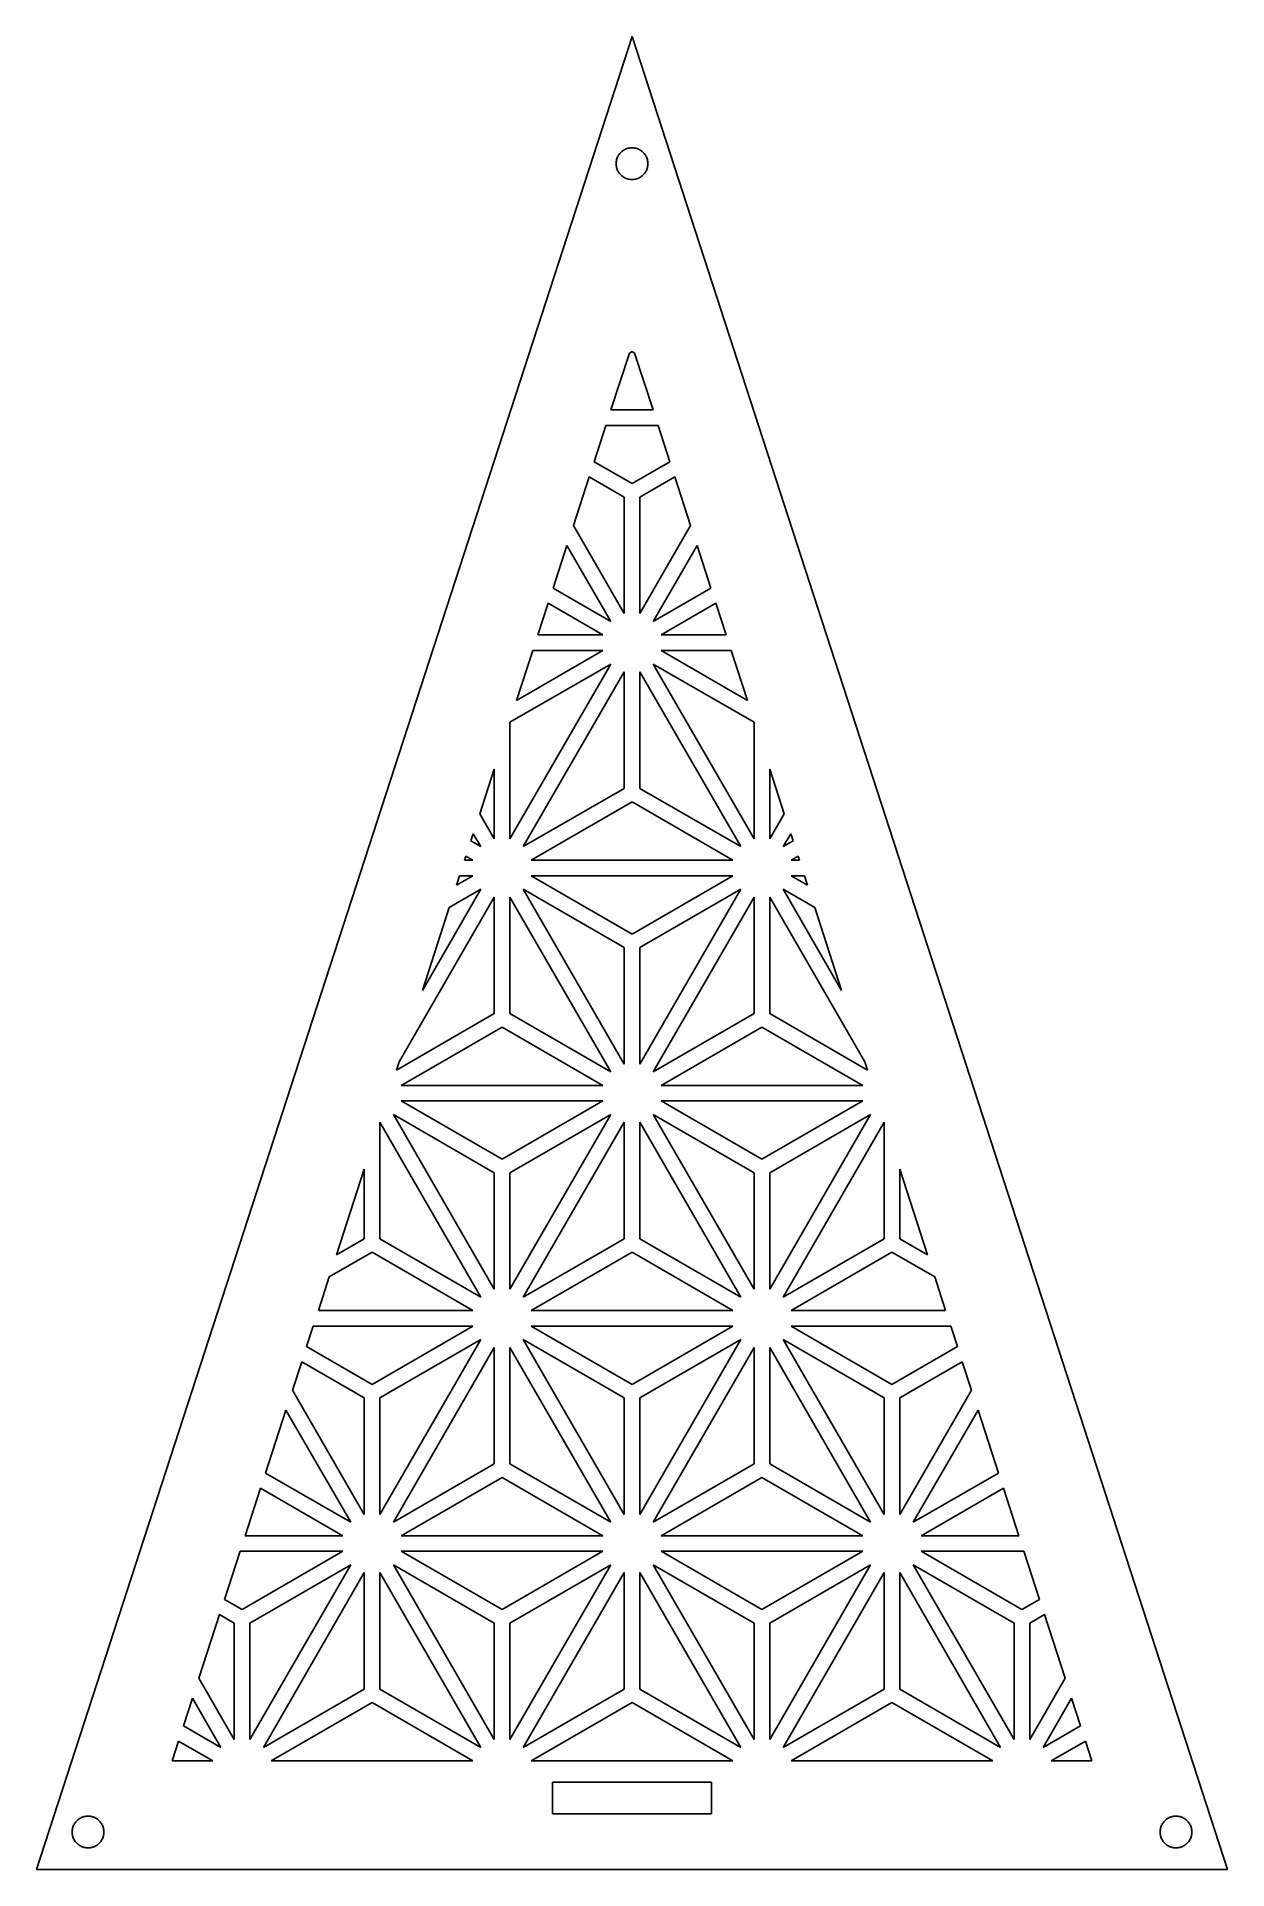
# Model space of a CAD drawing. Header units: metres. Extents: x -75 to 75, y 0 to 231.
import ezdxf

# ---------------------------------------------------------------- set-up
doc = ezdxf.new("R2010")
doc.units = ezdxf.units.M

msp = doc.modelspace()

# ---------------------------------------------------------------- linework, layer by layer
for p, q in [((0, 230.826), (-75, 0)), ((75, 0), (0, 230.826)), ((-2, 214.826), (-1.99605, 214.952)), ((-1.99605, 214.701), (-2, 214.826)), ((-1.99605, 214.952), (-1.98422, 215.077)), ((-1.98422, 214.576), (-1.99605, 214.701)), ((-1.98422, 215.077), (-1.96457, 215.201)), ((-1.96457, 215.201), (-1.93716, 215.324)), ((-1.93716, 215.324), (-1.9021, 215.444)), ((-1.9021, 215.444), (-1.85954, 215.562)), ((-1.85954, 215.562), (-1.80965, 215.678)), ((-1.80965, 215.678), (-1.75261, 215.79)), ((-1.75261, 215.79), (-1.68864, 215.898)), ((-1.68864, 215.898), (-1.61803, 216.002)), ((-1.61803, 216.002), (-1.54102, 216.101)), ((-1.54102, 216.101), (-1.45793, 216.195)), ((-1.45793, 216.195), (-1.36908, 216.284)), ((-1.36908, 216.284), (-1.27484, 216.367)), ((-1.27484, 216.367), (-1.17557, 216.444)), ((-1.17557, 216.444), (-1.07164, 216.515)), ((-1.07164, 216.515), (-0.963501, 216.579)), ((-0.963501, 216.579), (-0.851547, 216.636)), ((-0.851547, 216.636), (-0.736237, 216.686)), ((-0.736237, 216.686), (-0.618027, 216.728)), ((-0.618027, 216.728), (-0.497375, 216.763)), ((-0.497375, 216.763), (-0.374756, 216.791)), ((-0.374756, 216.791), (-0.250656, 216.81)), ((-0.250656, 216.81), (-0.12558, 216.822)), ((-0.12558, 216.822), (0, 216.826)), ((0, 216.826), (0.12558, 216.822)), ((0.12558, 216.822), (0.250656, 216.81)), ((0.250656, 216.81), (0.374756, 216.791)), ((0.374756, 216.791), (0.497375, 216.763)), ((0.497375, 216.763), (0.618027, 216.728)), ((0.618027, 216.728), (0.736237, 216.686)), ((0.736237, 216.686), (0.851547, 216.636)), ((0.851547, 216.636), (0.963501, 216.579)), ((0.963501, 216.579), (1.07164, 216.515)), ((1.07164, 216.515), (1.17557, 216.444)), ((1.17557, 216.444), (1.27484, 216.367)), ((1.27484, 216.367), (1.36908, 216.284)), ((1.36908, 216.284), (1.45793, 216.195)), ((1.45793, 216.195), (1.54102, 216.101)), ((1.54102, 216.101), (1.61803, 216.002)), ((1.61803, 216.002), (1.68864, 215.898)), ((1.68864, 215.898), (1.75261, 215.79)), ((1.75261, 215.79), (1.80965, 215.678)), ((1.80965, 215.678), (1.85954, 215.562)), ((1.85954, 215.562), (1.9021, 215.444)), ((1.9021, 215.444), (1.93716, 215.324)), ((1.93716, 215.324), (1.96457, 215.201)), ((1.96457, 215.201), (1.98422, 215.077)), ((1.98422, 215.077), (1.99605, 214.952)), ((1.99605, 214.701), (1.98422, 214.576)), ((1.99605, 214.952), (2, 214.826)), ((2, 214.826), (1.99605, 214.701)), ((-1.96457, 214.451), (-1.98422, 214.576)), ((-1.93716, 214.329), (-1.96457, 214.451)), ((-1.9021, 214.208), (-1.93716, 214.329)), ((-1.85954, 214.09), (-1.9021, 214.208)), ((-1.80965, 213.975), (-1.85954, 214.09)), ((-1.75261, 213.863), (-1.80965, 213.975)), ((-1.68864, 213.755), (-1.75261, 213.863)), ((-1.61803, 213.651), (-1.68864, 213.755)), ((-1.54102, 213.551), (-1.61803, 213.651)), ((-1.45793, 213.457), (-1.54102, 213.551)), ((-1.36908, 213.368), (-1.45793, 213.457)), ((-1.27484, 213.285), (-1.36908, 213.368)), ((-1.17557, 213.208), (-1.27484, 213.285)), ((-1.07164, 213.138), (-1.17557, 213.208)), ((-0.963501, 213.074), (-1.07164, 213.138)), ((-0.851547, 213.017), (-0.963501, 213.074)), ((-0.736237, 212.967), (-0.851547, 213.017)), ((-0.618027, 212.924), (-0.736237, 212.967)), ((-0.497375, 212.889), (-0.618027, 212.924)), ((-0.374756, 212.862), (-0.497375, 212.889)), ((-0.250656, 212.842), (-0.374756, 212.862)), ((-0.12558, 212.83), (-0.250656, 212.842)), ((0, 212.826), (-0.12558, 212.83)), ((0.12558, 212.83), (0, 212.826)), ((0.250656, 212.842), (0.12558, 212.83)), ((0.374756, 212.862), (0.250656, 212.842)), ((0.497375, 212.889), (0.374756, 212.862)), ((0.618027, 212.924), (0.497375, 212.889)), ((0.736237, 212.967), (0.618027, 212.924)), ((0.851547, 213.017), (0.736237, 212.967)), ((0.963501, 213.074), (0.851547, 213.017)), ((1.07164, 213.138), (0.963501, 213.074)), ((1.17557, 213.208), (1.07164, 213.138)), ((1.27484, 213.285), (1.17557, 213.208)), ((1.36908, 213.368), (1.27484, 213.285)), ((1.45793, 213.457), (1.36908, 213.368)), ((1.54102, 213.551), (1.45793, 213.457)), ((1.61803, 213.651), (1.54102, 213.551)), ((1.68864, 213.755), (1.61803, 213.651)), ((1.75261, 213.863), (1.68864, 213.755)), ((1.80965, 213.975), (1.75261, 213.863)), ((1.85954, 214.09), (1.80965, 213.975)), ((1.9021, 214.208), (1.85954, 214.09)), ((1.93716, 214.329), (1.9021, 214.208)), ((1.96457, 214.451), (1.93716, 214.329)), ((1.98422, 214.576), (1.96457, 214.451)), ((-2.65173, 183.832), (-0.329834, 190.978)), ((-0.329834, 190.978), (0, 191.169)), ((0, 191.169), (0.329834, 190.978)), ((0.329834, 190.978), (2.65173, 183.832)), ((2.65173, 183.832), (-2.65173, 183.832)), ((-4.77786, 177.289), (-3.29034, 181.867)), ((-3.29034, 181.867), (3.29034, 181.867)), ((3.29034, 181.867), (4.77786, 177.289)), ((0, 174.53), (-4.77786, 177.289)), ((4.77786, 177.289), (0, 174.53)), ((-7.38916, 169.252), (-5.39865, 175.378)), ((-5.39865, 175.378), (-0.982452, 172.828)), ((0.982452, 172.828), (5.39865, 175.378)), ((5.39865, 175.378), (7.38916, 169.252)), ((-0.982452, 172.828), (-0.981949, 158.154)), ((0.981949, 158.154), (0.982452, 172.828)), ((-0.981949, 158.154), (-7.38916, 169.252)), ((7.38916, 169.252), (0.981949, 158.154)), ((-9.95123, 161.367), (-8.20682, 166.735)), ((-8.20682, 166.735), (-2.68501, 157.171)), ((2.68501, 157.171), (8.20682, 166.735)), ((8.20682, 166.735), (9.95123, 161.367)), ((-11.8672, 155.47), (-10.572, 159.456)), ((-10.572, 159.456), (-3.66698, 155.47)), ((-2.68501, 157.171), (-9.95123, 161.367)), ((9.95123, 161.367), (2.68501, 157.171)), ((3.66698, 155.47), (10.572, 159.456)), ((10.572, 159.456), (11.8672, 155.47)), ((-3.66698, 155.47), (-11.8672, 155.47)), ((11.8672, 155.47), (3.66698, 155.47)), ((-3.66698, 153.504), (-14.5466, 147.223)), ((-14.5466, 147.223), (-12.5058, 153.504)), ((-12.5058, 153.504), (-3.66698, 153.504)), ((3.66698, 153.504), (12.5058, 153.504)), ((14.5466, 147.223), (3.66698, 153.504)), ((12.5058, 153.504), (14.5466, 147.223)), ((-2.68501, 151.803), (-15.393, 129.792)), ((-15.3925, 144.466), (-2.68501, 151.803)), ((-13.69, 128.809), (-0.981949, 150.82)), ((-0.981949, 150.82), (-0.982452, 136.146)), ((0.982452, 136.146), (0.981949, 150.82)), ((0.981949, 150.82), (13.69, 128.809)), ((2.68501, 151.803), (15.3925, 144.466)), ((15.393, 129.792), (2.68501, 151.803)), ((-15.393, 129.792), (-15.3925, 144.466)), ((15.3925, 144.466), (15.393, 129.792)), ((-19.1829, 132.955), (-17.3573, 138.573)), ((-17.3573, 138.573), (-17.3569, 129.792)), ((17.3569, 129.792), (17.3573, 138.573)), ((17.3573, 138.573), (19.1829, 132.955)), ((-0.982452, 136.146), (-13.69, 128.809)), ((-12.708, 127.107), (0, 134.444)), ((0, 134.444), (12.708, 127.107)), ((13.69, 128.809), (0.982452, 136.146)), ((-17.3569, 129.792), (-19.1829, 132.955)), ((19.1829, 132.955), (17.3569, 129.792)), ((-20.2977, 129.524), (-20.0005, 130.438)), ((-19.06, 128.809), (-20.2977, 129.524)), ((-20.0005, 130.438), (-19.06, 128.809)), ((19.06, 128.809), (20.0005, 130.438)), ((20.2977, 129.524), (19.06, 128.809)), ((20.0005, 130.438), (20.2977, 129.524)), ((-21.0827, 127.107), (-20.9184, 127.613)), ((-20.042, 127.107), (-21.0827, 127.107)), ((-20.9184, 127.613), (-20.042, 127.107)), ((12.708, 127.107), (-12.708, 127.107)), ((20.042, 127.107), (20.9184, 127.613)), ((21.0827, 127.107), (20.042, 127.107)), ((20.9184, 127.613), (21.0827, 127.107)), ((-20.042, 125.142), (-22.1091, 123.949)), ((-22.1091, 123.949), (-21.7213, 125.142)), ((-21.7213, 125.142), (-20.042, 125.142)), ((-12.708, 125.142), (12.708, 125.142)), ((0, 117.806), (-12.708, 125.142)), ((12.708, 125.142), (0, 117.806)), ((20.042, 125.142), (21.7213, 125.142)), ((22.1091, 123.949), (20.042, 125.142)), ((21.7213, 125.142), (22.1091, 123.949)), ((-29.3336, 101.714), (-17.3569, 122.458)), ((-19.06, 123.44), (-26.4112, 110.708)), ((-23.0164, 121.156), (-19.06, 123.44)), ((-17.3569, 122.458), (-17.3575, 107.784)), ((-15.3925, 107.784), (-15.393, 122.458)), ((-15.393, 122.458), (-2.68501, 100.447)), ((-13.69, 123.44), (-0.982452, 116.103)), ((-0.981949, 101.43), (-13.69, 123.44)), ((13.69, 123.44), (0.981949, 101.43)), ((0.982452, 116.103), (13.69, 123.44)), ((2.68501, 100.447), (15.393, 122.458)), ((15.393, 122.458), (15.3925, 107.784)), ((17.3575, 107.784), (17.3569, 122.458)), ((17.3569, 122.458), (29.3336, 101.714)), ((19.06, 123.44), (23.0164, 121.156)), ((26.4112, 110.708), (19.06, 123.44)), ((-26.4112, 110.708), (-23.0164, 121.156)), ((23.0164, 121.156), (26.4112, 110.708)), ((-0.982452, 116.103), (-0.981949, 101.43)), ((0.981949, 101.43), (0.982452, 116.103)), ((-17.3575, 107.784), (-29.6714, 100.674)), ((-2.68501, 100.447), (-15.3925, 107.784)), ((15.3925, 107.784), (2.68501, 100.447)), ((29.6714, 100.674), (17.3575, 107.784)), ((-29.083, 98.7455), (-16.375, 106.082)), ((-16.375, 106.082), (-3.66698, 98.7455)), ((3.66698, 98.7455), (16.375, 106.082)), ((16.375, 106.082), (29.083, 98.7455)), ((-29.6714, 100.674), (-29.3336, 101.714)), ((29.3336, 101.714), (29.6714, 100.674)), ((-3.66698, 98.7455), (-29.083, 98.7455)), ((29.083, 98.7455), (3.66698, 98.7455)), ((-30.065, 95.0785), (-17.3575, 87.7416)), ((-17.3569, 73.0676), (-30.065, 95.0785)), ((-29.083, 96.7801), (-3.66698, 96.7801)), ((-16.375, 89.4436), (-29.083, 96.7801)), ((-3.66698, 96.7801), (-16.375, 89.4436)), ((-2.68501, 95.0785), (-15.393, 73.0676)), ((-15.3925, 87.7416), (-2.68501, 95.0785)), ((2.68501, 95.0785), (15.3925, 87.7416)), ((15.393, 73.0676), (2.68501, 95.0785)), ((3.66698, 96.7801), (29.083, 96.7801)), ((16.375, 89.4436), (3.66698, 96.7801)), ((29.083, 96.7801), (16.375, 89.4436)), ((30.065, 95.0785), (17.3569, 73.0676)), ((17.3575, 87.7416), (30.065, 95.0785)), ((-31.7675, 79.4221), (-31.768, 94.0961)), ((-31.768, 94.0961), (-19.06, 72.0852)), ((-13.69, 72.0852), (-0.981949, 94.0961)), ((-0.981949, 94.0961), (-0.982452, 79.4221)), ((0.982452, 79.4221), (0.981949, 94.0961)), ((0.981949, 94.0961), (13.69, 72.0852)), ((19.06, 72.0852), (31.768, 94.0961)), ((31.768, 94.0961), (31.7675, 79.4221)), ((-37.2334, 77.4008), (-33.7321, 88.1766)), ((-33.7321, 88.1766), (-33.7325, 79.4221)), ((-17.3575, 87.7416), (-17.3569, 73.0676)), ((-15.393, 73.0676), (-15.3925, 87.7416)), ((15.3925, 87.7416), (15.393, 73.0676)), ((17.3569, 73.0676), (17.3575, 87.7416)), ((33.7325, 79.4221), (33.7321, 88.1766)), ((33.7321, 88.1766), (37.2334, 77.4008)), ((-33.7325, 79.4221), (-37.2334, 77.4008)), ((-19.06, 72.0852), (-31.7675, 79.4221)), ((-0.982452, 79.4221), (-13.69, 72.0852)), ((13.69, 72.0852), (0.982452, 79.4221)), ((31.7675, 79.4221), (19.06, 72.0852)), ((37.2334, 77.4008), (33.7325, 79.4221)), ((-38.1409, 74.6079), (-32.75, 77.7201)), ((-32.75, 77.7201), (-20.042, 70.3836)), ((-12.708, 70.3836), (0, 77.7201)), ((0, 77.7201), (12.708, 70.3836)), ((20.042, 70.3836), (32.75, 77.7201)), ((32.75, 77.7201), (38.1409, 74.6079)), ((-39.5134, 70.3836), (-38.1409, 74.6079)), ((38.1409, 74.6079), (39.5134, 70.3836)), ((-20.042, 70.3836), (-39.5134, 70.3836)), ((12.708, 70.3836), (-12.708, 70.3836)), ((39.5134, 70.3836), (20.042, 70.3836)), ((-40.9902, 65.8384), (-40.1522, 68.4177)), ((-40.1522, 68.4177), (-20.042, 68.4177)), ((-20.042, 68.4177), (-32.75, 61.0812)), ((-12.708, 68.4177), (12.708, 68.4177)), ((0, 61.0812), (-12.708, 68.4177)), ((12.708, 68.4177), (0, 61.0812)), ((20.042, 68.4177), (40.1522, 68.4177)), ((32.75, 61.0812), (20.042, 68.4177)), ((40.1522, 68.4177), (40.9902, 65.8384)), ((-32.75, 61.0812), (-40.9902, 65.8384)), ((-19.06, 66.7161), (-31.768, 44.7052)), ((-31.7675, 59.3792), (-19.06, 66.7161)), ((-30.065, 43.7228), (-17.3569, 65.7337)), ((-17.3569, 65.7337), (-17.3575, 51.0597)), ((-15.3925, 51.0597), (-15.393, 65.7337)), ((-15.393, 65.7337), (-2.68501, 43.7228)), ((-13.69, 66.7161), (-0.982452, 59.3792)), ((-0.981949, 44.7052), (-13.69, 66.7161)), ((13.69, 66.7161), (0.981949, 44.7052)), ((0.982452, 59.3792), (13.69, 66.7161)), ((2.68501, 43.7228), (15.393, 65.7337)), ((15.393, 65.7337), (15.3925, 51.0597)), ((17.3575, 51.0597), (17.3569, 65.7337)), ((17.3569, 65.7337), (30.065, 43.7228)), ((19.06, 66.7161), (31.7675, 59.3792)), ((31.768, 44.7052), (19.06, 66.7161)), ((40.9902, 65.8384), (32.75, 61.0812)), ((-42.7703, 60.36), (-41.611, 63.928)), ((-41.611, 63.928), (-33.7325, 59.3792)), ((33.7325, 59.3792), (41.611, 63.928)), ((41.611, 63.928), (42.7703, 60.36)), ((-33.7319, 44.7052), (-42.7703, 60.36)), ((42.7703, 60.36), (33.7319, 44.7052)), ((-46.1634, 49.9171), (-43.5878, 57.8439)), ((-43.5878, 57.8439), (-35.435, 43.7228)), ((-33.7325, 59.3792), (-33.7319, 44.7052)), ((-31.768, 44.7052), (-31.7675, 59.3792)), ((-0.982452, 59.3792), (-0.981949, 44.7052)), ((0.981949, 44.7052), (0.982452, 59.3792)), ((31.7675, 59.3792), (31.768, 44.7052)), ((33.7319, 44.7052), (33.7325, 59.3792)), ((35.435, 43.7228), (43.5878, 57.8439)), ((43.5878, 57.8439), (46.1634, 49.9171)), ((-17.3575, 51.0597), (-30.065, 43.7228)), ((-2.68501, 43.7228), (-15.3925, 51.0597)), ((15.3925, 51.0597), (2.68501, 43.7228)), ((30.065, 43.7228), (17.3575, 51.0597)), ((-35.435, 43.7228), (-46.1634, 49.9171)), ((-29.083, 42.0212), (-16.375, 49.3577)), ((-16.375, 49.3577), (-3.66698, 42.0212)), ((3.66698, 42.0212), (16.375, 49.3577)), ((16.375, 49.3577), (29.083, 42.0212)), ((46.1634, 49.9171), (35.435, 43.7228)), ((-48.7289, 42.0212), (-46.7843, 48.0063)), ((-46.7843, 48.0063), (-36.417, 42.0212)), ((36.417, 42.0212), (46.7843, 48.0063)), ((46.7843, 48.0063), (48.7289, 42.0212)), ((-36.417, 42.0212), (-48.7289, 42.0212)), ((-3.66698, 42.0212), (-29.083, 42.0212)), ((29.083, 42.0212), (3.66698, 42.0212)), ((48.7289, 42.0212), (36.417, 42.0212)), ((-51.3365, 33.996), (-49.3675, 40.0558)), ((-49.3675, 40.0558), (-36.417, 40.0558)), ((-36.417, 40.0558), (-49.125, 32.7193)), ((-29.083, 40.0558), (-3.66698, 40.0558)), ((-16.375, 32.7193), (-29.083, 40.0558)), ((-3.66698, 40.0558), (-16.375, 32.7193)), ((3.66698, 40.0558), (29.083, 40.0558)), ((16.375, 32.7193), (3.66698, 40.0558)), ((29.083, 40.0558), (16.375, 32.7193)), ((36.417, 40.0558), (49.3675, 40.0558)), ((49.125, 32.7193), (36.417, 40.0558)), ((49.3675, 40.0558), (51.3365, 33.996)), ((-35.435, 38.3542), (-48.143, 16.3433)), ((-48.1425, 31.0173), (-35.435, 38.3542)), ((-46.44, 15.3604), (-33.7319, 37.3713)), ((-33.7319, 37.3713), (-33.7325, 22.6973)), ((-31.7675, 22.6973), (-31.768, 37.3713)), ((-31.768, 37.3713), (-19.06, 15.3604)), ((-30.065, 38.3542), (-17.3575, 31.0173)), ((-17.3569, 16.3433), (-30.065, 38.3542)), ((-2.68501, 38.3542), (-15.393, 16.3433)), ((-15.3925, 31.0173), (-2.68501, 38.3542)), ((-13.69, 15.3604), (-0.981949, 37.3713)), ((-0.981949, 37.3713), (-0.982452, 22.6973)), ((0.982452, 22.6973), (0.981949, 37.3713)), ((0.981949, 37.3713), (13.69, 15.3604)), ((2.68501, 38.3542), (15.3925, 31.0173)), ((15.393, 16.3433), (2.68501, 38.3542)), ((30.065, 38.3542), (17.3569, 16.3433)), ((17.3575, 31.0173), (30.065, 38.3542)), ((19.06, 15.3604), (31.768, 37.3713)), ((31.768, 37.3713), (31.7675, 22.6973)), ((33.7325, 22.6973), (33.7319, 37.3713)), ((33.7319, 37.3713), (46.44, 15.3604)), ((35.435, 38.3542), (48.1425, 31.0173)), ((48.143, 16.3433), (35.435, 38.3542)), ((-49.125, 32.7193), (-51.3365, 33.996)), ((51.3365, 33.996), (49.125, 32.7193)), ((-54.5639, 24.063), (-51.9573, 32.0853)), ((-51.9573, 32.0853), (-50.1075, 31.0173)), ((-50.1075, 31.0173), (-50.1069, 16.3433)), ((-48.143, 16.3433), (-48.1425, 31.0173)), ((-17.3575, 31.0173), (-17.3569, 16.3433)), ((-15.393, 16.3433), (-15.3925, 31.0173)), ((15.3925, 31.0173), (15.393, 16.3433)), ((17.3569, 16.3433), (17.3575, 31.0173)), ((48.1425, 31.0173), (48.143, 16.3433)), ((50.1069, 16.3433), (50.1075, 31.0173)), ((50.1075, 31.0173), (51.9573, 32.0853)), ((51.9573, 32.0853), (54.5639, 24.063)), ((-50.1069, 16.3433), (-54.5639, 24.063)), ((54.5639, 24.063), (50.1069, 16.3433)), ((-56.5099, 18.0739), (-55.3816, 21.5465)), ((-55.3816, 21.5465), (-51.81, 15.3604)), ((-33.7325, 22.6973), (-46.44, 15.3604)), ((-45.458, 13.6588), (-32.75, 20.9953)), ((-32.75, 20.9953), (-20.042, 13.6588)), ((-19.06, 15.3604), (-31.7675, 22.6973)), ((-0.982452, 22.6973), (-13.69, 15.3604)), ((-12.708, 13.6588), (0, 20.9953)), ((0, 20.9953), (12.708, 13.6588)), ((13.69, 15.3604), (0.982452, 22.6973)), ((31.7675, 22.6973), (19.06, 15.3604)), ((20.042, 13.6588), (32.75, 20.9953)), ((32.75, 20.9953), (45.458, 13.6588)), ((46.44, 15.3604), (33.7325, 22.6973)), ((51.81, 15.3604), (55.3816, 21.5465)), ((55.3816, 21.5465), (56.5099, 18.0739)), ((-57.9444, 13.6588), (-57.1306, 16.1635)), ((-57.1306, 16.1635), (-52.792, 13.6588)), ((-51.81, 15.3604), (-56.5099, 18.0739)), ((56.5099, 18.0739), (51.81, 15.3604)), ((52.792, 13.6588), (57.1306, 16.1635)), ((57.1306, 16.1635), (57.9444, 13.6588)), ((-52.792, 13.6588), (-57.9444, 13.6588)), ((-20.042, 13.6588), (-45.458, 13.6588)), ((12.708, 13.6588), (-12.708, 13.6588)), ((45.458, 13.6588), (20.042, 13.6588)), ((57.9444, 13.6588), (52.792, 13.6588)), ((-10, 7), (-10, 11)), ((-10, 11), (10, 11)), ((10, 11), (10, 7)), ((10, 7), (-10, 7)), ((-70.5279, 4.70227), (-70.5239, 4.82785)), ((-70.5239, 4.57669), (-70.5279, 4.70227)), ((-70.5239, 4.82785), (-70.5121, 4.95294)), ((-70.5121, 4.95294), (-70.4924, 5.07704)), ((-70.4924, 5.07704), (-70.465, 5.19966)), ((-70.465, 5.19966), (-70.43, 5.32031)), ((-70.43, 5.32031), (-70.3874, 5.43852)), ((-70.3874, 5.43852), (-70.3375, 5.55383)), ((-70.3375, 5.55383), (-70.2805, 5.66579)), ((-70.2805, 5.66579), (-70.2165, 5.77393)), ((-70.2165, 5.77393), (-70.1459, 5.87784)), ((-70.1459, 5.87784), (-70.0689, 5.97713)), ((-70.0689, 5.97713), (-69.9858, 6.07137)), ((-69.9858, 6.07137), (-69.897, 6.16022)), ((-69.897, 6.16022), (-69.8027, 6.2433)), ((-69.8027, 6.2433), (-69.7034, 6.32031)), ((-69.7034, 6.32031), (-69.5995, 6.39093)), ((-69.5995, 6.39093), (-69.4914, 6.4549)), ((-69.4914, 6.4549), (-69.3794, 6.51193)), ((-69.3794, 6.51193), (-69.2641, 6.56183)), ((-69.2641, 6.56183), (-69.1459, 6.60439)), ((-69.1459, 6.60439), (-69.0252, 6.63943)), ((-69.0252, 6.63943), (-68.9026, 6.66685)), ((-68.9026, 6.66685), (-68.7785, 6.68651)), ((-68.7785, 6.68651), (-68.6534, 6.69833)), ((-68.6534, 6.69833), (-68.5279, 6.70227)), ((-68.5279, 6.70227), (-68.4023, 6.69833)), ((-68.4023, 6.69833), (-68.2772, 6.68651)), ((-68.2772, 6.68651), (-68.1531, 6.66685)), ((-68.1531, 6.66685), (-68.0305, 6.63943)), ((-68.0305, 6.63943), (-67.9098, 6.60439)), ((-67.9098, 6.60439), (-67.7916, 6.56183)), ((-67.7916, 6.56183), (-67.6763, 6.51193)), ((-67.6763, 6.51193), (-67.5643, 6.4549)), ((-67.5643, 6.4549), (-67.4562, 6.39093)), ((-67.4562, 6.39093), (-67.3523, 6.32031)), ((-67.3523, 6.32031), (-67.253, 6.2433)), ((-67.253, 6.2433), (-67.1588, 6.16022)), ((-67.1588, 6.16022), (-67.0699, 6.07137)), ((-67.0699, 6.07137), (-66.9868, 5.97713)), ((-66.9868, 5.97713), (-66.9098, 5.87784)), ((-66.9098, 5.87784), (-66.8392, 5.77393)), ((-66.8392, 5.77393), (-66.7752, 5.66579)), ((-66.7752, 5.66579), (-66.7182, 5.55383)), ((-66.7182, 5.55383), (-66.6683, 5.43852)), ((-66.6683, 5.43852), (-66.6257, 5.32031)), ((-66.6257, 5.32031), (-66.5907, 5.19966)), ((-66.5907, 5.19966), (-66.5633, 5.07704)), ((-66.5633, 5.07704), (-66.5436, 4.95294)), ((-66.5436, 4.95294), (-66.5318, 4.82785)), ((-66.5318, 4.82785), (-66.5279, 4.70227)), ((-66.5279, 4.70227), (-66.5318, 4.57669)), ((66.5279, 4.70227), (66.5318, 4.82785)), ((66.5318, 4.57669), (66.5279, 4.70227)), ((66.5318, 4.82785), (66.5436, 4.95294)), ((66.5436, 4.95294), (66.5633, 5.07704)), ((66.5633, 5.07704), (66.5907, 5.19966)), ((66.5907, 5.19966), (66.6257, 5.32031)), ((66.6257, 5.32031), (66.6683, 5.43852)), ((66.6683, 5.43852), (66.7182, 5.55383)), ((66.7182, 5.55383), (66.7752, 5.66579)), ((66.7752, 5.66579), (66.8392, 5.77393)), ((66.8392, 5.77393), (66.9098, 5.87784)), ((66.9098, 5.87784), (66.9868, 5.97713)), ((66.9868, 5.97713), (67.0699, 6.07137)), ((67.0699, 6.07137), (67.1588, 6.16022)), ((67.1588, 6.16022), (67.253, 6.2433)), ((67.253, 6.2433), (67.3523, 6.32031)), ((67.3523, 6.32031), (67.4562, 6.39093)), ((67.4562, 6.39093), (67.5643, 6.4549)), ((67.5643, 6.4549), (67.6763, 6.51193)), ((67.6763, 6.51193), (67.7916, 6.56183)), ((67.7916, 6.56183), (67.9098, 6.60439)), ((67.9098, 6.60439), (68.0305, 6.63943)), ((68.0305, 6.63943), (68.1531, 6.66685)), ((68.1531, 6.66685), (68.2772, 6.68651)), ((68.2772, 6.68651), (68.4023, 6.69833)), ((68.4023, 6.69833), (68.5279, 6.70227)), ((68.5279, 6.70227), (68.6534, 6.69833)), ((68.6534, 6.69833), (68.7785, 6.68651)), ((68.7785, 6.68651), (68.9026, 6.66685)), ((68.9026, 6.66685), (69.0252, 6.63943)), ((69.0252, 6.63943), (69.1459, 6.60439)), ((69.1459, 6.60439), (69.2641, 6.56183)), ((69.2641, 6.56183), (69.3794, 6.51193)), ((69.3794, 6.51193), (69.4914, 6.4549)), ((69.4914, 6.4549), (69.5995, 6.39093)), ((69.5995, 6.39093), (69.7034, 6.32031)), ((69.7034, 6.32031), (69.8027, 6.2433)), ((69.8027, 6.2433), (69.897, 6.16022)), ((69.897, 6.16022), (69.9858, 6.07137)), ((69.9858, 6.07137), (70.0689, 5.97713)), ((70.0689, 5.97713), (70.1459, 5.87784)), ((70.1459, 5.87784), (70.2165, 5.77393)), ((70.2165, 5.77393), (70.2805, 5.66579)), ((70.2805, 5.66579), (70.3375, 5.55383)), ((70.3375, 5.55383), (70.3874, 5.43852)), ((70.3874, 5.43852), (70.43, 5.32031)), ((70.43, 5.32031), (70.465, 5.19966)), ((70.465, 5.19966), (70.4924, 5.07704)), ((70.4924, 5.07704), (70.5121, 4.95294)), ((70.5121, 4.95294), (70.5239, 4.82785)), ((70.5239, 4.82785), (70.5279, 4.70227)), ((70.5279, 4.70227), (70.5239, 4.57669)), ((-70.5121, 4.45161), (-70.5239, 4.57669)), ((-70.4924, 4.32751), (-70.5121, 4.45161)), ((-70.465, 4.2049), (-70.4924, 4.32751)), ((-70.43, 4.08424), (-70.465, 4.2049)), ((-70.3874, 3.96602), (-70.43, 4.08424)), ((-70.3375, 3.85072), (-70.3874, 3.96602)), ((-70.2805, 3.73877), (-70.3375, 3.85072)), ((-70.2165, 3.63062), (-70.2805, 3.73877)), ((-70.1459, 3.5267), (-70.2165, 3.63062)), ((-70.0689, 3.42743), (-70.1459, 3.5267)), ((-69.9858, 3.33318), (-70.0689, 3.42743)), ((-69.897, 3.24434), (-69.9858, 3.33318)), ((-69.8027, 3.16125), (-69.897, 3.24434)), ((-69.7034, 3.08424), (-69.8027, 3.16125)), ((-69.5995, 3.01363), (-69.7034, 3.08424)), ((-69.4914, 2.94966), (-69.5995, 3.01363)), ((-69.3794, 2.89262), (-69.4914, 2.94966)), ((-69.2641, 2.84273), (-69.3794, 2.89262)), ((-69.1459, 2.80016), (-69.2641, 2.84273)), ((-69.0252, 2.76511), (-69.1459, 2.80016)), ((-68.9026, 2.7377), (-69.0252, 2.76511)), ((-68.7785, 2.71805), (-68.9026, 2.7377)), ((-68.6534, 2.70622), (-68.7785, 2.71805)), ((-68.5279, 2.70227), (-68.6534, 2.70622)), ((-68.4023, 2.70622), (-68.5279, 2.70227)), ((-68.2772, 2.71805), (-68.4023, 2.70622)), ((-68.1531, 2.7377), (-68.2772, 2.71805)), ((-68.0305, 2.76511), (-68.1531, 2.7377)), ((-67.9098, 2.80016), (-68.0305, 2.76511)), ((-67.7916, 2.84273), (-67.9098, 2.80016)), ((-67.6763, 2.89262), (-67.7916, 2.84273)), ((-67.5643, 2.94966), (-67.6763, 2.89262)), ((-67.4562, 3.01363), (-67.5643, 2.94966)), ((-67.3523, 3.08424), (-67.4562, 3.01363)), ((-67.253, 3.16125), (-67.3523, 3.08424)), ((-67.1588, 3.24434), (-67.253, 3.16125)), ((-67.0699, 3.33318), (-67.1588, 3.24434)), ((-66.9868, 3.42743), (-67.0699, 3.33318)), ((-66.9098, 3.5267), (-66.9868, 3.42743)), ((-66.8392, 3.63062), (-66.9098, 3.5267)), ((-66.7752, 3.73877), (-66.8392, 3.63062)), ((-66.7182, 3.85072), (-66.7752, 3.73877)), ((-66.6683, 3.96602), (-66.7182, 3.85072)), ((-66.6257, 4.08424), (-66.6683, 3.96602)), ((-66.5907, 4.2049), (-66.6257, 4.08424)), ((-66.5633, 4.32751), (-66.5907, 4.2049)), ((-66.5436, 4.45161), (-66.5633, 4.32751)), ((-66.5318, 4.57669), (-66.5436, 4.45161)), ((66.5436, 4.45161), (66.5318, 4.57669)), ((66.5633, 4.32751), (66.5436, 4.45161)), ((66.5907, 4.2049), (66.5633, 4.32751)), ((66.6257, 4.08424), (66.5907, 4.2049)), ((66.6683, 3.96602), (66.6257, 4.08424)), ((66.7182, 3.85072), (66.6683, 3.96602)), ((66.7752, 3.73877), (66.7182, 3.85072)), ((66.8392, 3.63062), (66.7752, 3.73877)), ((66.9098, 3.5267), (66.8392, 3.63062)), ((66.9868, 3.42743), (66.9098, 3.5267)), ((67.0699, 3.33318), (66.9868, 3.42743)), ((67.1588, 3.24434), (67.0699, 3.33318)), ((67.253, 3.16125), (67.1588, 3.24434)), ((67.3523, 3.08424), (67.253, 3.16125)), ((67.4562, 3.01363), (67.3523, 3.08424)), ((67.5643, 2.94966), (67.4562, 3.01363)), ((67.6763, 2.89262), (67.5643, 2.94966)), ((67.7916, 2.84273), (67.6763, 2.89262)), ((67.9098, 2.80016), (67.7916, 2.84273)), ((68.0305, 2.76511), (67.9098, 2.80016)), ((68.1531, 2.7377), (68.0305, 2.76511)), ((68.2772, 2.71805), (68.1531, 2.7377)), ((68.4023, 2.70622), (68.2772, 2.71805)), ((68.5279, 2.70227), (68.4023, 2.70622)), ((68.6534, 2.70622), (68.5279, 2.70227)), ((68.7785, 2.71805), (68.6534, 2.70622)), ((68.9026, 2.7377), (68.7785, 2.71805)), ((69.0252, 2.76511), (68.9026, 2.7377)), ((69.1459, 2.80016), (69.0252, 2.76511)), ((69.2641, 2.84273), (69.1459, 2.80016)), ((69.3794, 2.89262), (69.2641, 2.84273)), ((69.4914, 2.94966), (69.3794, 2.89262)), ((69.5995, 3.01363), (69.4914, 2.94966)), ((69.7034, 3.08424), (69.5995, 3.01363)), ((69.8027, 3.16125), (69.7034, 3.08424)), ((69.897, 3.24434), (69.8027, 3.16125)), ((69.9858, 3.33318), (69.897, 3.24434)), ((70.0689, 3.42743), (69.9858, 3.33318)), ((70.1459, 3.5267), (70.0689, 3.42743)), ((70.2165, 3.63062), (70.1459, 3.5267)), ((70.2805, 3.73877), (70.2165, 3.63062)), ((70.3375, 3.85072), (70.2805, 3.73877)), ((70.3874, 3.96602), (70.3375, 3.85072)), ((70.43, 4.08424), (70.3874, 3.96602)), ((70.465, 4.2049), (70.43, 4.08424)), ((70.4924, 4.32751), (70.465, 4.2049)), ((70.5121, 4.45161), (70.4924, 4.32751)), ((70.5239, 4.57669), (70.5121, 4.45161)), ((-75, 0), (75, 0))]:
    msp.add_line(p, q)

doc.saveas('drawing.dxf')
